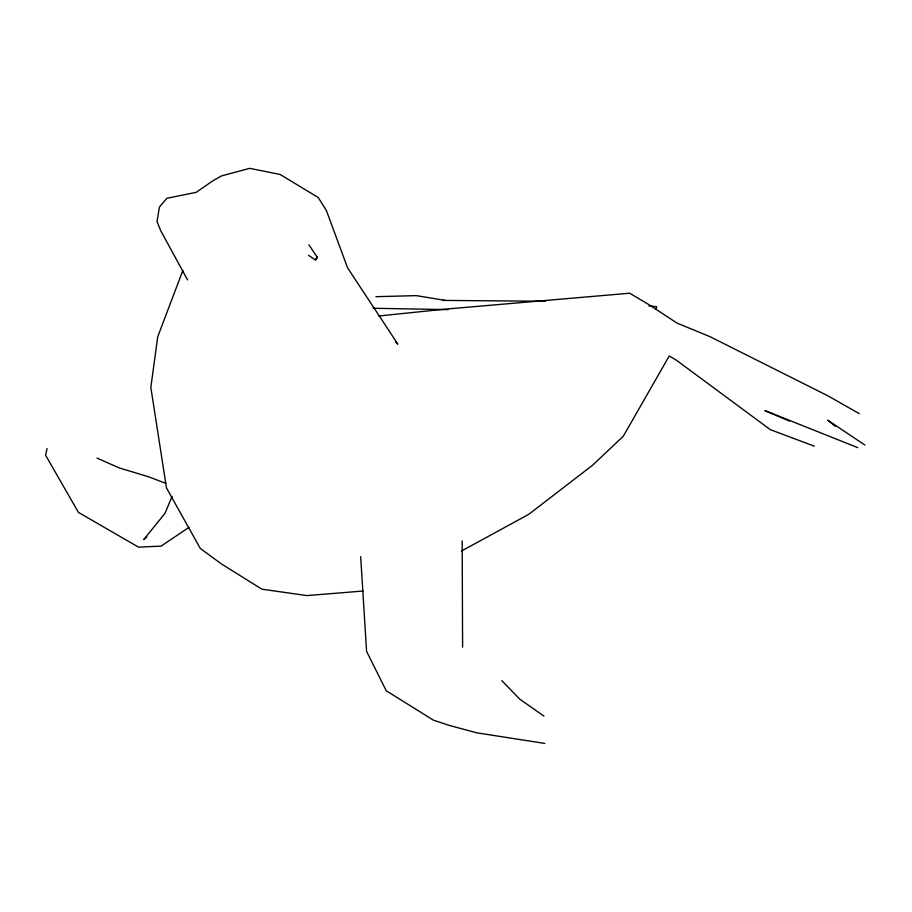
<?xml version="1.0" encoding="UTF-8"?>
<svg xmlns="http://www.w3.org/2000/svg" width="912" height="912" viewBox="0 0 912 912"><rect width="100%" height="100%" fill="white"/><g stroke="black" fill="none" stroke-linecap="round" stroke-linejoin="round"><path stroke-width="1.37" d="M308.929 244.792L317.159 257.138L317.091 258.244L315.301 259.909L308.541 255.292M47.071 448.533L45.6 455.225L78.409 512.373L138.556 547.154L161.116 546.117L188.966 527.398M655.796 309.271L656.697 306.706L648.842 305.885M182.867 270.465L157.73 336.756L150.833 387.418L166.474 487.931L200.309 548.465L221.81 564.197L261.938 589.198L306.991 595.582L363.022 591.033M172.072 496.447L165.004 513.319L143.674 539.699L146.821 536.849M315.301 259.909L317.159 257.138M461.438 551.053L528.8 514.311L592.743 465.097L623.352 436.13L669.203 356.045L676.088 359.978L770.23 429.598L814.359 446.196M378.662 315.997L444.68 309.202L629.656 293.219L648.785 304.574L677.046 323.11L709.889 336.619L827.971 395.842L859.252 413.638M375.926 296.696L416.248 295.625L445.307 300.401M442.924 300.413L545.387 301.256M373.031 308.256L447.883 309.635M544.772 743.428L476.805 732.826L448.955 725.314L433.394 720.138L386.255 690.794L366.578 651.373L360.673 556.628M165.836 483.371L148.793 476.839L119.233 467.924L97.014 458.098M857.747 447.632L764.929 410.605L789.553 421.105M864.884 445.045L827.8 420.238L835.54 426.406M543.94 716.125L519.829 699.208L501.828 680.66M395.785 342.239L397.837 344.155L347.563 267.82L326.393 210.535L318.208 197.494L280.155 174.488L249.763 168.344L221.491 175.913L212.918 180.758L196.228 192.341L166.85 198.292L159.418 207.081L157.012 221.559L160.683 230.656L187.576 279.916M462.179 540.884L462.601 647.155"/></g></svg>
